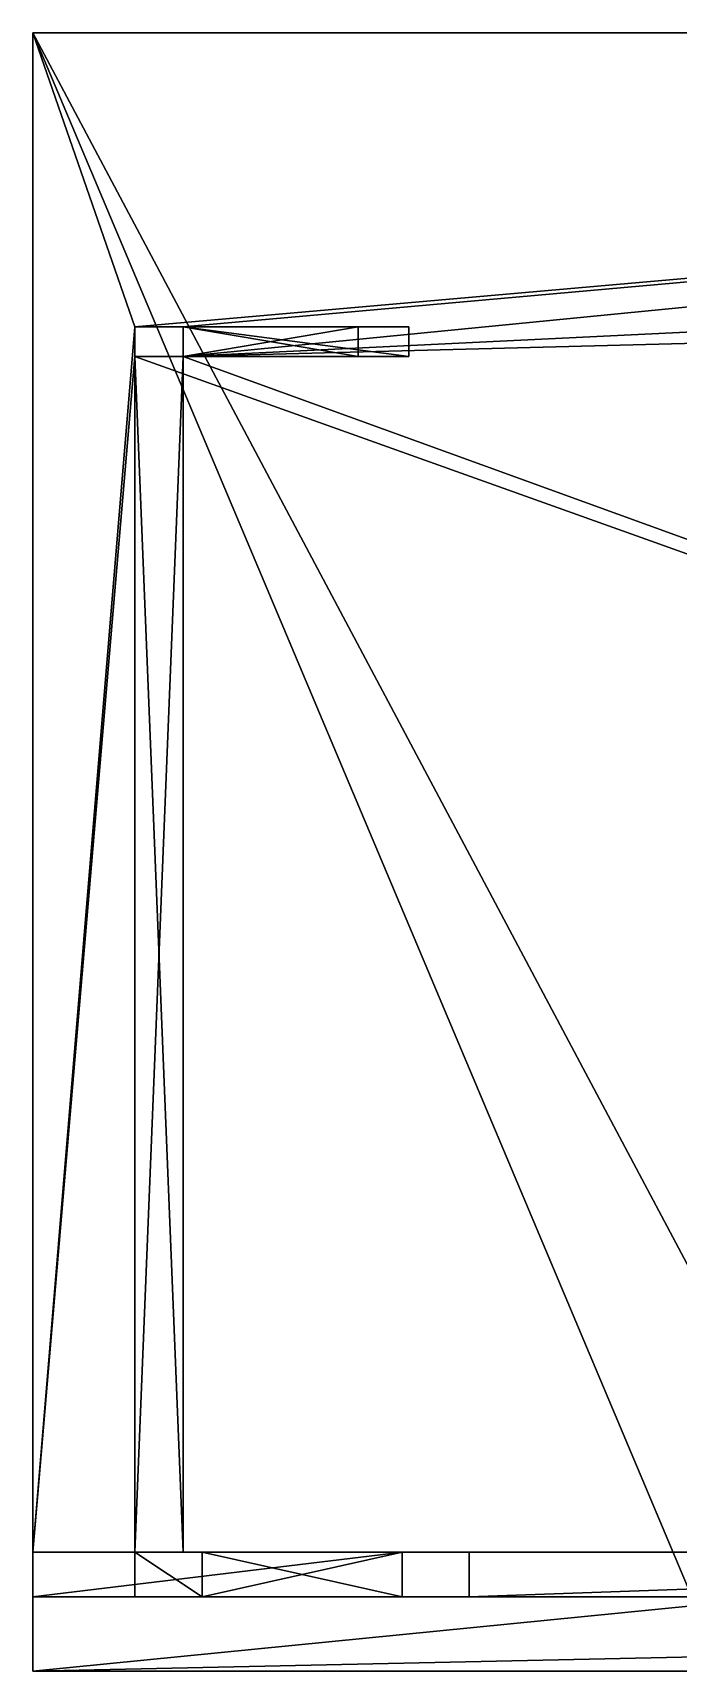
# Model space of a CAD drawing. Extents: x 0 to 264, y 0 to 125.
# Drawn here: x 0 to 49.4, y 0 to 125.5 of the extents above; entities that cross this region are included whole.
import ezdxf

# ---------------------------------------------------------------- set-up
doc = ezdxf.new("R2010")
doc.units = 0
doc.header["$MEASUREMENT"] = 0
doc.layers.get('0').update_dxf_attribs({"color": 13, "linetype": 'CONTINUOUS'})

msp = doc.modelspace()

# ---------------------------------------------------------------- linework, layer by layer
at = {"color": 43}
for p, q in [((0, 125.5, -24.22), (0, 9.13, -4.69)), ((0, 125.5, -24.22), (264.04, 125.5, -24.22)), ((0, 125.5, -21.06), (264.04, 125.5, -21.06)), ((0, 0), (0, 125.5, -21.06)), ((0, 125.5, -21.06), (264.04, 125.5, -21.06)), ((0, 125.5, -24.22), (264.04, 125.5, -24.22)), ((0, 125.5, -21.06), (0, 125.5, -24.22)), ((0, 0), (0, 125.5, -21.06)), ((0, 125.5, -21.06), (0, 125.5, -24.22)), ((0, 125.5, -24.22), (0, 9.13, -4.69)), ((11.52, 102.98, -20.44), (7.83, 102.98, -20.44)), ((7.83, 102.98, -20.44), (7.83, 100.7, -20.06)), ((7.83, 102.98, -20.44), (7.83, 100.7, -20.06)), ((7.83, 102.98, -100.41), (7.83, 102.98, -20.44)), ((7.83, 102.98, -100.41), (7.83, 5.69, -100.41)), ((28.82, 102.98, -100.41), (7.83, 102.98, -100.41)), ((7.83, 102.98, -100.41), (7.83, 102.98, -20.44)), ((11.52, 102.98, -20.44), (7.83, 102.98, -20.44)), ((11.52, 102.98, -20.44), (11.52, 100.7, -20.06)), ((28.82, 102.98, -51.04), (11.52, 102.98, -51.04)), ((11.52, 102.98, -51.04), (11.52, 102.98, -20.44)), ((11.52, 102.98, -79.63), (24.92, 102.98, -79.63)), ((11.52, 102.98, -96.42), (11.52, 102.98, -79.63)), ((24.92, 102.98, -96.42), (11.52, 102.98, -96.42)), ((24.92, 102.98, -75.65), (11.52, 102.98, -75.65)), ((11.52, 102.98, -55.02), (24.92, 102.98, -55.02)), ((11.52, 102.98, -75.65), (11.52, 102.98, -55.02)), ((11.52, 102.98, -51.04), (11.52, 102.98, -20.44)), ((11.52, 102.98, -20.44), (11.52, 100.7, -20.06)), ((11.52, 100.7, -51.04), (11.52, 102.98, -51.04)), ((11.52, 102.98, -75.65), (11.52, 102.98, -55.02)), ((11.52, 102.98, -55.02), (11.52, 100.7, -55.02)), ((11.52, 100.7, -75.65), (11.52, 102.98, -75.65)), ((28.82, 102.98, -51.04), (11.52, 102.98, -51.04)), ((11.52, 100.7, -51.04), (11.52, 102.98, -51.04)), ((11.52, 102.98, -96.42), (11.52, 102.98, -79.63)), ((11.52, 102.98, -79.63), (11.52, 100.7, -79.63)), ((11.52, 100.7, -96.42), (11.52, 102.98, -96.42)), ((11.52, 102.98, -55.02), (11.52, 100.7, -55.02)), ((11.52, 102.98, -55.02), (24.92, 102.98, -55.02)), ((11.52, 102.98, -79.63), (11.52, 100.7, -79.63)), ((11.52, 102.98, -79.63), (24.92, 102.98, -79.63)), ((24.92, 102.98, -75.65), (11.52, 102.98, -75.65)), ((11.52, 100.7, -75.65), (11.52, 102.98, -75.65)), ((24.92, 102.98, -96.42), (11.52, 102.98, -96.42)), ((11.52, 100.7, -96.42), (11.52, 102.98, -96.42)), ((24.92, 102.98, -79.63), (24.92, 102.98, -96.42)), ((24.92, 102.98, -55.02), (24.92, 102.98, -75.65)), ((24.92, 102.98, -55.02), (24.92, 102.98, -75.65)), ((24.92, 102.98, -75.65), (24.92, 100.7, -75.65)), ((24.92, 100.7, -55.02), (24.92, 102.98, -55.02)), ((24.92, 102.98, -79.63), (24.92, 102.98, -96.42)), ((24.92, 102.98, -96.42), (24.92, 100.7, -96.42)), ((24.92, 100.7, -79.63), (24.92, 102.98, -79.63)), ((24.92, 100.7, -55.02), (24.92, 102.98, -55.02)), ((24.92, 100.7, -79.63), (24.92, 102.98, -79.63)), ((24.92, 102.98, -75.65), (24.92, 100.7, -75.65)), ((24.92, 102.98, -96.42), (24.92, 100.7, -96.42)), ((28.82, 102.98, -100.41), (28.82, 102.98, -51.04)), ((28.82, 102.98, -100.41), (28.82, 102.98, -51.04)), ((28.82, 100.7, -51.04), (28.82, 102.98, -51.04)), ((28.82, 100.7, -100.41), (28.82, 102.98, -100.41)), ((28.82, 100.7, -51.04), (28.82, 102.98, -51.04)), ((7.83, 100.7, -20.06), (11.52, 100.7, -20.06)), ((7.83, 100.7, -51.04), (7.83, 9.13, -51.04)), ((7.83, 100.7, -20.06), (7.83, 100.7, -51.04)), ((7.83, 100.7, -79.63), (7.83, 100.7, -96.42)), ((7.83, 9.13, -79.63), (7.83, 100.7, -79.63)), ((7.83, 100.7, -96.42), (7.83, 9.13, -96.42)), ((7.83, 9.13, -55.02), (7.83, 100.7, -55.02)), ((7.83, 100.7, -75.65), (7.83, 9.13, -75.65)), ((7.83, 100.7, -55.02), (7.83, 100.7, -75.65)), ((7.83, 9.13, -55.02), (7.83, 100.7, -55.02)), ((11.52, 100.7, -55.02), (7.83, 100.7, -55.02)), ((7.83, 100.7, -75.65), (11.52, 100.7, -75.65)), ((7.83, 100.7, -75.65), (7.83, 9.13, -75.65)), ((7.83, 100.7, -96.42), (11.52, 100.7, -96.42)), ((7.83, 100.7, -96.42), (7.83, 9.13, -96.42)), ((7.83, 9.13, -79.63), (7.83, 100.7, -79.63)), ((11.52, 100.7, -79.63), (7.83, 100.7, -79.63)), ((7.83, 100.7, -51.04), (11.52, 100.7, -51.04)), ((7.83, 100.7, -51.04), (7.83, 9.13, -51.04)), ((7.83, 100.7, -20.06), (11.52, 100.7, -20.06)), ((7.83, 100.7, -20.06), (7.83, 100.7, -51.04)), ((7.83, 100.7, -51.04), (11.52, 100.7, -51.04)), ((11.52, 100.7, -55.02), (7.83, 100.7, -55.02)), ((7.83, 100.7, -55.02), (7.83, 100.7, -75.65)), ((7.83, 100.7, -75.65), (11.52, 100.7, -75.65)), ((11.52, 100.7, -79.63), (7.83, 100.7, -79.63)), ((7.83, 100.7, -79.63), (7.83, 100.7, -96.42)), ((7.83, 100.7, -96.42), (11.52, 100.7, -96.42)), ((11.52, 100.7, -51.04), (11.52, 100.7, -55.02)), ((11.52, 9.13, -51.04), (11.52, 100.7, -51.04)), ((11.52, 100.7, -55.02), (11.52, 9.13, -55.02)), ((11.52, 100.7, -75.65), (11.52, 100.7, -79.63)), ((11.52, 9.13, -75.65), (11.52, 100.7, -75.65)), ((11.52, 100.7, -79.63), (11.52, 9.13, -79.63)), ((11.52, 100.7, -96.42), (11.52, 100.7, -100.41)), ((11.52, 9.13, -96.42), (11.52, 100.7, -96.42)), ((11.52, 9.13, -100.41), (11.52, 100.7, -100.41)), ((11.52, 100.7, -75.65), (24.92, 100.7, -75.65)), ((11.52, 100.7, -75.65), (11.52, 100.7, -79.63)), ((11.52, 100.7, -79.63), (24.92, 100.7, -79.63)), ((11.52, 100.7, -96.42), (24.92, 100.7, -96.42)), ((11.52, 100.7, -96.42), (11.52, 100.7, -100.41)), ((11.52, 100.7, -100.41), (28.82, 100.7, -100.41)), ((11.52, 100.7, -51.04), (28.82, 100.7, -51.04)), ((11.52, 100.7, -51.04), (11.52, 100.7, -55.02)), ((11.52, 100.7, -55.02), (24.92, 100.7, -55.02)), ((11.52, 100.7, -55.02), (11.52, 9.13, -55.02)), ((11.52, 9.13, -75.65), (11.52, 100.7, -75.65)), ((11.52, 9.13, -96.42), (11.52, 100.7, -96.42)), ((11.52, 100.7, -79.63), (11.52, 9.13, -79.63)), ((11.52, 9.13, -51.04), (11.52, 100.7, -51.04)), ((11.52, 100.7, -20.06), (11.52, 100.7, -51.04)), ((11.52, 100.7, -55.02), (11.52, 100.7, -75.65)), ((11.52, 100.7, -20.06), (11.52, 100.7, -51.04)), ((11.52, 100.7, -96.42), (11.52, 100.7, -79.63)), ((11.52, 100.7, -55.02), (11.52, 100.7, -75.65)), ((11.52, 100.7, -51.04), (28.82, 100.7, -51.04)), ((11.52, 100.7, -96.42), (11.52, 100.7, -79.63)), ((11.52, 100.7, -55.02), (24.92, 100.7, -55.02)), ((11.52, 100.7, -79.63), (24.92, 100.7, -79.63)), ((11.52, 100.7, -75.65), (24.92, 100.7, -75.65)), ((11.52, 100.7, -96.42), (24.92, 100.7, -96.42)), ((24.92, 100.7, -75.65), (24.92, 100.7, -55.02)), ((24.92, 100.7, -96.42), (24.92, 100.7, -79.63)), ((24.92, 100.7, -75.65), (24.92, 100.7, -55.02)), ((24.92, 100.7, -96.42), (24.92, 100.7, -79.63)), ((28.82, 100.7, -51.04), (28.82, 100.7, -100.41)), ((28.82, 100.7, -51.04), (28.82, 100.7, -100.41)), ((0, 9.13, -4.69), (264.04, 9.13, -4.69)), ((28.3, 9.13, -9.05), (0, 9.13, -9.05)), ((0, 9.13, -9.05), (0, 9.13, -4.69)), ((0, 9.13, -4.69), (264.04, 9.13, -4.69)), ((0, 9.13, -4.69), (0, 5.69, -4.12)), ((0, 5.69, -9.05), (0, 9.13, -9.05)), ((28.3, 9.13, -9.05), (0, 9.13, -9.05)), ((0, 9.13, -9.05), (0, 9.13, -4.69)), ((0, 5.69, -9.05), (0, 9.13, -9.05)), ((0, 9.13, -4.69), (0, 5.69, -4.12)), ((11.52, 9.13, -75.65), (7.83, 9.13, -75.65)), ((7.83, 9.13, -75.65), (7.83, 9.13, -55.02)), ((7.83, 9.13, -55.02), (11.52, 9.13, -55.02)), ((11.52, 9.13, -51.04), (7.83, 9.13, -51.04)), ((7.83, 9.13, -51.04), (7.83, 9.13, -37.78)), ((7.83, 9.13, -37.78), (12.97, 9.13, -37.78)), ((11.52, 9.13, -96.42), (7.83, 9.13, -96.42)), ((7.83, 9.13, -96.42), (7.83, 9.13, -79.63)), ((7.83, 9.13, -79.63), (11.52, 9.13, -79.63)), ((7.83, 9.13, -37.78), (7.83, 5.69, -37.78)), ((7.83, 9.13, -51.04), (7.83, 9.13, -37.78)), ((7.83, 9.13, -96.42), (7.83, 9.13, -79.63)), ((7.83, 9.13, -75.65), (7.83, 9.13, -55.02)), ((7.83, 9.13, -55.02), (11.52, 9.13, -55.02)), ((11.52, 9.13, -75.65), (7.83, 9.13, -75.65)), ((11.52, 9.13, -96.42), (7.83, 9.13, -96.42)), ((7.83, 9.13, -79.63), (11.52, 9.13, -79.63)), ((11.52, 9.13, -51.04), (7.83, 9.13, -51.04)), ((7.83, 9.13, -37.78), (12.97, 9.13, -37.78)), ((7.83, 9.13, -37.78), (7.83, 5.69, -37.78)), ((11.52, 9.13, -79.63), (11.52, 9.13, -75.65)), ((11.52, 9.13, -55.02), (11.52, 9.13, -51.04)), ((33.44, 9.13, -100.41), (11.52, 9.13, -100.41)), ((11.52, 9.13, -100.41), (11.52, 9.13, -96.42)), ((11.52, 9.13, -55.02), (11.52, 9.13, -51.04)), ((11.52, 9.13, -79.63), (11.52, 9.13, -75.65)), ((11.52, 9.13, -100.41), (11.52, 9.13, -96.42)), ((12.97, 9.13, -37.78), (12.97, 9.13, -51.04)), ((12.97, 9.13, -51.04), (28.3, 9.13, -51.04)), ((12.97, 9.13, -79.63), (12.97, 9.13, -96.42)), ((12.97, 9.13, -96.42), (28.3, 9.13, -96.42)), ((28.3, 9.13, -79.63), (12.97, 9.13, -79.63)), ((12.97, 9.13, -55.02), (12.97, 9.13, -75.65)), ((12.97, 9.13, -75.65), (28.3, 9.13, -75.65)), ((28.3, 9.13, -55.02), (12.97, 9.13, -55.02)), ((12.97, 9.13, -55.02), (12.97, 9.13, -75.65)), ((12.97, 5.69, -55.02), (12.97, 9.13, -55.02)), ((12.97, 9.13, -75.65), (12.97, 5.69, -75.65)), ((12.97, 9.13, -79.63), (12.97, 9.13, -96.42)), ((12.97, 5.69, -79.63), (12.97, 9.13, -79.63)), ((12.97, 9.13, -96.42), (12.97, 5.69, -96.42)), ((12.97, 5.69, -79.63), (12.97, 9.13, -79.63)), ((28.3, 9.13, -79.63), (12.97, 9.13, -79.63)), ((12.97, 9.13, -75.65), (28.3, 9.13, -75.65)), ((12.97, 9.13, -75.65), (12.97, 5.69, -75.65)), ((12.97, 9.13, -51.04), (28.3, 9.13, -51.04)), ((12.97, 9.13, -51.04), (12.97, 5.69, -51.04)), ((12.97, 5.69, -55.02), (12.97, 9.13, -55.02)), ((28.3, 9.13, -55.02), (12.97, 9.13, -55.02)), ((12.97, 9.13, -96.42), (28.3, 9.13, -96.42)), ((12.97, 9.13, -96.42), (12.97, 5.69, -96.42)), ((12.97, 9.13, -37.78), (12.97, 9.13, -51.04)), ((12.97, 5.69, -37.78), (12.97, 9.13, -37.78)), ((12.97, 9.13, -51.04), (12.97, 5.69, -51.04)), ((12.97, 5.69, -37.78), (12.97, 9.13, -37.78)), ((28.3, 9.13, -51.04), (28.3, 9.13, -9.05)), ((28.3, 9.13, -96.42), (28.3, 9.13, -79.63)), ((28.3, 9.13, -75.65), (28.3, 9.13, -55.02)), ((28.3, 9.13, -51.04), (28.3, 9.13, -9.05)), ((28.3, 5.69, -51.04), (28.3, 9.13, -51.04)), ((28.3, 9.13, -9.05), (28.3, 5.69, -9.05)), ((28.3, 9.13, -9.05), (28.3, 5.69, -9.05)), ((28.3, 9.13, -75.65), (28.3, 9.13, -55.02)), ((28.3, 9.13, -75.65), (28.3, 5.69, -75.65)), ((28.3, 5.69, -55.02), (28.3, 9.13, -55.02)), ((28.3, 9.13, -96.42), (28.3, 9.13, -79.63)), ((28.3, 5.69, -96.42), (28.3, 9.13, -96.42)), ((28.3, 9.13, -79.63), (28.3, 5.69, -79.63)), ((28.3, 9.13, -79.63), (28.3, 5.69, -79.63)), ((28.3, 9.13, -75.65), (28.3, 5.69, -75.65)), ((28.3, 5.69, -51.04), (28.3, 9.13, -51.04)), ((28.3, 5.69, -55.02), (28.3, 9.13, -55.02)), ((28.3, 5.69, -96.42), (28.3, 9.13, -96.42)), ((130.29, 9.13, -9.05), (33.44, 9.13, -9.05)), ((33.44, 9.13, -9.05), (33.44, 9.13, -100.41)), ((33.44, 9.13, -9.05), (33.44, 5.69, -9.05)), ((130.29, 9.13, -9.05), (33.44, 9.13, -9.05)), ((33.44, 9.13, -9.05), (33.44, 9.13, -100.41)), ((33.44, 9.13, -9.05), (33.44, 5.69, -9.05)), ((33.44, 5.69, -100.41), (33.44, 9.13, -100.41)), ((264.04, 5.69, -4.12), (0, 5.69, -4.12)), ((0, 5.69, -4.12), (0, 5.69, -9.05)), ((0, 5.69, -9.05), (28.3, 5.69, -9.05)), ((0, 5.69, -4.12), (0, 0, -3.16)), ((264.04, 5.69, -4.12), (0, 5.69, -4.12)), ((0, 5.69, -4.12), (0, 0, -3.16)), ((0, 5.69, -9.05), (28.3, 5.69, -9.05)), ((0, 5.69, -4.12), (0, 5.69, -9.05)), ((12.97, 5.69, -37.78), (7.83, 5.69, -37.78)), ((7.83, 5.69, -37.78), (7.83, 5.69, -100.41)), ((7.83, 5.69, -100.41), (33.44, 5.69, -100.41)), ((7.83, 5.69, -37.78), (7.83, 5.69, -100.41)), ((12.97, 5.69, -37.78), (7.83, 5.69, -37.78)), ((28.3, 5.69, -51.04), (12.97, 5.69, -51.04)), ((12.97, 5.69, -51.04), (12.97, 5.69, -37.78)), ((12.97, 5.69, -75.65), (12.97, 5.69, -55.02)), ((12.97, 5.69, -55.02), (28.3, 5.69, -55.02)), ((28.3, 5.69, -75.65), (12.97, 5.69, -75.65)), ((12.97, 5.69, -96.42), (12.97, 5.69, -79.63)), ((12.97, 5.69, -79.63), (28.3, 5.69, -79.63)), ((28.3, 5.69, -96.42), (12.97, 5.69, -96.42)), ((12.97, 5.69, -75.65), (12.97, 5.69, -55.02)), ((12.97, 5.69, -96.42), (12.97, 5.69, -79.63)), ((12.97, 5.69, -79.63), (28.3, 5.69, -79.63)), ((28.3, 5.69, -75.65), (12.97, 5.69, -75.65)), ((28.3, 5.69, -51.04), (12.97, 5.69, -51.04)), ((12.97, 5.69, -55.02), (28.3, 5.69, -55.02)), ((28.3, 5.69, -96.42), (12.97, 5.69, -96.42)), ((12.97, 5.69, -51.04), (12.97, 5.69, -37.78)), ((28.3, 5.69, -9.05), (28.3, 5.69, -51.04)), ((28.3, 5.69, -55.02), (28.3, 5.69, -75.65)), ((28.3, 5.69, -79.63), (28.3, 5.69, -96.42)), ((28.3, 5.69, -9.05), (28.3, 5.69, -51.04)), ((28.3, 5.69, -55.02), (28.3, 5.69, -75.65)), ((28.3, 5.69, -79.63), (28.3, 5.69, -96.42)), ((33.44, 5.69, -100.41), (33.44, 5.69, -9.05)), ((33.44, 5.69, -9.05), (130.29, 5.69, -9.05)), ((33.44, 5.69, -9.05), (130.29, 5.69, -9.05)), ((33.44, 5.69, -100.41), (33.44, 5.69, -9.05)), ((264.04, 0), (0, 0)), ((264.04, 0, -3.16), (0, 0, -3.16)), ((264.04, 0), (0, 0)), ((0, 0, -3.16), (0, 0)), ((264.04, 0, -3.16), (0, 0, -3.16)), ((0, 0, -3.16), (0, 0))]:
    msp.add_line(p, q, dxfattribs=at)

# ---------------------------------------------------------------- meshes
at = {"color": 9}
mesh = msp.add_polyface(dxfattribs=at)
corners = [(0, 125.5, -24.22), (7.83, 102.98, -20.44), (0, 9.13, -4.69), (264.04, 125.5, -24.22), (11.52, 102.98, -20.44), (11.52, 100.7, -20.06), (135.6, 106.69, -21.06), (139.28, 106.69, -21.06), (139.28, 103.93, -20.6), (231.19, 106.69, -21.06), (234.87, 106.69, -21.06), (234.87, 103.93, -20.6), (7.83, 100.7, -20.06), (264.04, 9.13, -4.69), (135.6, 103.93, -20.6), (231.19, 103.93, -20.6)]
mesh.append_faces([[corners[k] for k in face] for face in [(0, 1, 2), (1, 3, 4), (4, 3, 5), (6, 3, 7), (7, 3, 8), (9, 3, 10), (10, 3, 11), (2, 12, 13), (12, 2, 1), (14, 5, 6), (15, 8, 9), (13, 11, 3)]], dxfattribs={"vtx0": -1, "vtx1": -1, "color": 9})
mesh.append_faces([[corners[k] for k in face] for face in [(5, 3, 6), (8, 3, 9), (13, 5, 14), (13, 8, 15)]], dxfattribs={"vtx0": -1, "vtx1": -1, "vtx2": -1, "color": 9})
mesh.append_faces([[corners[k] for k in face] for face in [(1, 0, 3), (13, 12, 5), (13, 14, 8), (13, 15, 11)]], dxfattribs={"vtx0": -1, "vtx2": -1, "color": 9})
mesh = msp.add_polyface(dxfattribs=at)
corners = [(0, 0), (50.78, 5.03, -0.84), (0, 125.5, -21.06), (264.04, 0), (212.71, 5.03, -0.84), (212.71, 29.99, -5.03), (50.78, 29.99, -5.03), (264.04, 125.5, -21.06), (52.21, 29.99, -5.03), (211.27, 29.99, -5.03)]
mesh.append_faces([[corners[k] for k in face] for face in [(0, 1, 2), (1, 3, 4), (4, 3, 5), (2, 6, 7), (6, 2, 1), (7, 5, 3)]], dxfattribs={"vtx0": -1, "vtx1": -1, "color": 9})
mesh.append_faces([[corners[k] for k in face] for face in [(1, 0, 3), (7, 6, 8), (7, 8, 9), (7, 9, 5)]], dxfattribs={"vtx0": -1, "vtx2": -1, "color": 9})
mesh = msp.add_polyface(dxfattribs=at)
corners = [(0, 125.5, -21.06), (264.04, 125.5, -24.22), (0, 125.5, -24.22), (264.04, 125.5, -21.06)]
mesh.append_faces([[corners[k] for k in face] for face in [(0, 1, 2), (1, 0, 3)]], dxfattribs={"vtx0": -1, "color": 9})
mesh = msp.add_polyface(dxfattribs=at)
corners = [(0, 125.5, -21.06), (0, 0, -3.16), (0, 0), (0, 5.69, -4.12), (0, 9.13, -4.69), (0, 125.5, -24.22)]
mesh.append_faces([[corners[k] for k in face] for face in [(0, 1, 2), (4, 0, 5)]], dxfattribs={"vtx0": -1, "color": 9})
mesh.append_faces([[corners[k] for k in face] for face in [(1, 0, 3), (3, 0, 4)]], dxfattribs={"vtx0": -1, "vtx1": -1, "color": 9})
at = {"color": 43}
mesh = msp.add_polyface(dxfattribs=at)
corners = [(7.83, 102.98, -20.44), (7.83, 100.7, -51.04), (7.83, 100.7, -20.06), (7.83, 100.7, -55.02), (7.83, 100.7, -75.65), (7.83, 100.7, -79.63), (7.83, 100.7, -96.42), (7.83, 9.13, -37.78), (7.83, 5.69, -100.41), (7.83, 5.69, -37.78), (7.83, 9.13, -96.42), (7.83, 102.98, -100.41), (7.83, 9.13, -51.04), (7.83, 9.13, -55.02), (7.83, 9.13, -75.65), (7.83, 9.13, -79.63)]
mesh.append_faces([[corners[k] for k in face] for face in [(0, 1, 2), (7, 8, 9)]], dxfattribs={"vtx0": -1, "color": 43})
mesh.append_faces([[corners[k] for k in face] for face in [(3, 0, 4), (5, 0, 6), (8, 10, 11), (10, 14, 15), (11, 6, 0), (4, 15, 14), (15, 4, 5), (1, 13, 12), (13, 1, 3)]], dxfattribs={"vtx0": -1, "vtx1": -1, "color": 43})
mesh.append_faces([[corners[k] for k in face] for face in [(1, 0, 3), (4, 0, 5), (8, 7, 10), (10, 12, 13)]], dxfattribs={"vtx0": -1, "vtx1": -1, "vtx2": -1, "color": 43})
mesh.append_faces([[corners[k] for k in face] for face in [(10, 7, 12), (10, 13, 14), (11, 10, 6)]], dxfattribs={"vtx0": -1, "vtx2": -1, "color": 43})
mesh = msp.add_polyface(dxfattribs=at)
corners = [(7.83, 102.98, -100.41), (11.52, 102.98, -96.42), (28.82, 102.98, -100.41), (7.83, 102.98, -20.44), (11.52, 102.98, -79.63), (11.52, 102.98, -75.65), (24.92, 102.98, -79.63), (11.52, 102.98, -55.02), (11.52, 102.98, -51.04), (24.92, 102.98, -55.02), (11.52, 102.98, -20.44), (24.92, 102.98, -96.42), (28.82, 102.98, -51.04), (24.92, 102.98, -75.65)]
mesh.append_faces([[corners[k] for k in face] for face in [(8, 3, 10)]], dxfattribs={"vtx0": -1, "color": 43})
mesh.append_faces([[corners[k] for k in face] for face in [(0, 1, 2), (1, 3, 4), (4, 5, 6), (5, 3, 7), (7, 8, 9), (2, 11, 12), (11, 2, 1), (13, 6, 5), (12, 9, 8)]], dxfattribs={"vtx0": -1, "vtx1": -1, "color": 43})
mesh.append_faces([[corners[k] for k in face] for face in [(4, 3, 5), (7, 3, 8), (12, 6, 13)]], dxfattribs={"vtx0": -1, "vtx1": -1, "vtx2": -1, "color": 43})
mesh.append_faces([[corners[k] for k in face] for face in [(1, 0, 3), (12, 11, 6), (12, 13, 9)]], dxfattribs={"vtx0": -1, "vtx2": -1, "color": 43})
mesh = msp.add_polyface(dxfattribs=at)
corners = [(11.52, 102.98, -51.04), (11.52, 100.7, -20.06), (11.52, 100.7, -51.04), (11.52, 102.98, -20.44)]
mesh.append_faces([[corners[k] for k in face] for face in [(0, 1, 2), (1, 0, 3)]], dxfattribs={"vtx0": -1, "color": 43})
mesh = msp.add_polyface(dxfattribs=at)
corners = [(11.52, 102.98, -75.65), (11.52, 100.7, -55.02), (11.52, 100.7, -75.65), (11.52, 102.98, -55.02)]
mesh.append_faces([[corners[k] for k in face] for face in [(0, 1, 2), (1, 0, 3)]], dxfattribs={"vtx0": -1, "color": 43})
mesh = msp.add_polyface(dxfattribs=at)
corners = [(28.82, 100.7, -51.04), (11.52, 102.98, -51.04), (11.52, 100.7, -51.04), (28.82, 102.98, -51.04)]
mesh.append_faces([[corners[k] for k in face] for face in [(0, 1, 2), (1, 0, 3)]], dxfattribs={"vtx0": -1, "color": 43})
mesh = msp.add_polyface(dxfattribs=at)
corners = [(11.52, 102.98, -96.42), (11.52, 100.7, -79.63), (11.52, 100.7, -96.42), (11.52, 102.98, -79.63)]
mesh.append_faces([[corners[k] for k in face] for face in [(0, 1, 2), (1, 0, 3)]], dxfattribs={"vtx0": -1, "color": 43})
mesh = msp.add_polyface(dxfattribs=at)
corners = [(24.92, 102.98, -55.02), (11.52, 100.7, -55.02), (11.52, 102.98, -55.02), (24.92, 100.7, -55.02)]
mesh.append_faces([[corners[k] for k in face] for face in [(0, 1, 2), (1, 0, 3)]], dxfattribs={"vtx0": -1, "color": 43})
mesh = msp.add_polyface(dxfattribs=at)
corners = [(24.92, 102.98, -79.63), (11.52, 100.7, -79.63), (11.52, 102.98, -79.63), (24.92, 100.7, -79.63)]
mesh.append_faces([[corners[k] for k in face] for face in [(0, 1, 2), (1, 0, 3)]], dxfattribs={"vtx0": -1, "color": 43})
mesh = msp.add_polyface(dxfattribs=at)
corners = [(24.92, 100.7, -75.65), (11.52, 102.98, -75.65), (11.52, 100.7, -75.65), (24.92, 102.98, -75.65)]
mesh.append_faces([[corners[k] for k in face] for face in [(0, 1, 2), (1, 0, 3)]], dxfattribs={"vtx0": -1, "color": 43})
mesh = msp.add_polyface(dxfattribs=at)
corners = [(24.92, 100.7, -96.42), (11.52, 102.98, -96.42), (11.52, 100.7, -96.42), (24.92, 102.98, -96.42)]
mesh.append_faces([[corners[k] for k in face] for face in [(0, 1, 2), (1, 0, 3)]], dxfattribs={"vtx0": -1, "color": 43})
mesh = msp.add_polyface(dxfattribs=at)
corners = [(24.92, 102.98, -55.02), (24.92, 100.7, -75.65), (24.92, 100.7, -55.02), (24.92, 102.98, -75.65)]
mesh.append_faces([[corners[k] for k in face] for face in [(0, 1, 2), (1, 0, 3)]], dxfattribs={"vtx0": -1, "color": 43})
mesh = msp.add_polyface(dxfattribs=at)
corners = [(24.92, 102.98, -79.63), (24.92, 100.7, -96.42), (24.92, 100.7, -79.63), (24.92, 102.98, -96.42)]
mesh.append_faces([[corners[k] for k in face] for face in [(0, 1, 2), (1, 0, 3)]], dxfattribs={"vtx0": -1, "color": 43})
mesh = msp.add_polyface(dxfattribs=at)
corners = [(28.82, 102.98, -100.41), (28.82, 100.7, -51.04), (28.82, 100.7, -100.41), (28.82, 102.98, -51.04)]
mesh.append_faces([[corners[k] for k in face] for face in [(0, 1, 2), (1, 0, 3)]], dxfattribs={"vtx0": -1, "color": 43})
mesh = msp.add_polyface(dxfattribs=at)
corners = [(11.52, 100.7, -55.02), (7.83, 9.13, -55.02), (7.83, 100.7, -55.02), (11.52, 9.13, -55.02)]
mesh.append_faces([[corners[k] for k in face] for face in [(0, 1, 2), (1, 0, 3)]], dxfattribs={"vtx0": -1, "color": 43})
mesh = msp.add_polyface(dxfattribs=at)
corners = [(11.52, 9.13, -75.65), (7.83, 100.7, -75.65), (7.83, 9.13, -75.65), (11.52, 100.7, -75.65)]
mesh.append_faces([[corners[k] for k in face] for face in [(0, 1, 2), (1, 0, 3)]], dxfattribs={"vtx0": -1, "color": 43})
mesh = msp.add_polyface(dxfattribs=at)
corners = [(11.52, 9.13, -96.42), (7.83, 100.7, -96.42), (7.83, 9.13, -96.42), (11.52, 100.7, -96.42)]
mesh.append_faces([[corners[k] for k in face] for face in [(0, 1, 2), (1, 0, 3)]], dxfattribs={"vtx0": -1, "color": 43})
mesh = msp.add_polyface(dxfattribs=at)
corners = [(11.52, 100.7, -79.63), (7.83, 9.13, -79.63), (7.83, 100.7, -79.63), (11.52, 9.13, -79.63)]
mesh.append_faces([[corners[k] for k in face] for face in [(0, 1, 2), (1, 0, 3)]], dxfattribs={"vtx0": -1, "color": 43})
mesh = msp.add_polyface(dxfattribs=at)
corners = [(11.52, 9.13, -51.04), (7.83, 100.7, -51.04), (7.83, 9.13, -51.04), (11.52, 100.7, -51.04)]
mesh.append_faces([[corners[k] for k in face] for face in [(0, 1, 2), (1, 0, 3)]], dxfattribs={"vtx0": -1, "color": 43})
mesh = msp.add_polyface(dxfattribs=at)
corners = [(11.52, 100.7, -20.06), (7.83, 100.7, -51.04), (11.52, 100.7, -51.04), (7.83, 100.7, -20.06)]
mesh.append_faces([[corners[k] for k in face] for face in [(0, 1, 2), (1, 0, 3)]], dxfattribs={"vtx0": -1, "color": 43})
mesh = msp.add_polyface(dxfattribs=at)
corners = [(11.52, 100.7, -55.02), (7.83, 100.7, -75.65), (11.52, 100.7, -75.65), (7.83, 100.7, -55.02)]
mesh.append_faces([[corners[k] for k in face] for face in [(0, 1, 2), (1, 0, 3)]], dxfattribs={"vtx0": -1, "color": 43})
mesh = msp.add_polyface(dxfattribs=at)
corners = [(11.52, 100.7, -79.63), (7.83, 100.7, -96.42), (11.52, 100.7, -96.42), (7.83, 100.7, -79.63)]
mesh.append_faces([[corners[k] for k in face] for face in [(0, 1, 2), (1, 0, 3)]], dxfattribs={"vtx0": -1, "color": 43})
mesh = msp.add_polyface(dxfattribs=at)
corners = [(11.52, 100.7, -55.02), (11.52, 9.13, -51.04), (11.52, 9.13, -55.02), (11.52, 100.7, -51.04)]
mesh.append_faces([[corners[k] for k in face] for face in [(0, 1, 2), (1, 0, 3)]], dxfattribs={"vtx0": -1, "color": 43})
mesh = msp.add_polyface(dxfattribs=at)
corners = [(11.52, 100.7, -79.63), (11.52, 9.13, -75.65), (11.52, 9.13, -79.63), (11.52, 100.7, -75.65)]
mesh.append_faces([[corners[k] for k in face] for face in [(0, 1, 2), (1, 0, 3)]], dxfattribs={"vtx0": -1, "color": 43})
mesh = msp.add_polyface(dxfattribs=at)
corners = [(11.52, 100.7, -100.41), (11.52, 9.13, -96.42), (11.52, 9.13, -100.41), (11.52, 100.7, -96.42)]
mesh.append_faces([[corners[k] for k in face] for face in [(0, 1, 2), (1, 0, 3)]], dxfattribs={"vtx0": -1, "color": 43})
mesh = msp.add_polyface(dxfattribs=at)
corners = [(28.82, 100.7, -100.41), (24.92, 100.7, -96.42), (11.52, 100.7, -100.41), (28.82, 100.7, -51.04), (24.92, 100.7, -79.63), (24.92, 100.7, -75.65), (11.52, 100.7, -79.63), (24.92, 100.7, -55.02), (11.52, 100.7, -55.02), (11.52, 100.7, -51.04), (11.52, 100.7, -75.65), (11.52, 100.7, -96.42)]
mesh.append_faces([[corners[k] for k in face] for face in [(8, 3, 9)]], dxfattribs={"vtx0": -1, "color": 43})
mesh.append_faces([[corners[k] for k in face] for face in [(0, 1, 2), (1, 3, 4), (4, 5, 6), (5, 3, 7), (7, 3, 8)]], dxfattribs={"vtx0": -1, "vtx1": -1, "color": 43})
mesh.append_faces([[corners[k] for k in face] for face in [(4, 3, 5)]], dxfattribs={"vtx0": -1, "vtx1": -1, "vtx2": -1, "color": 43})
mesh.append_faces([[corners[k] for k in face] for face in [(1, 0, 3)]], dxfattribs={"vtx0": -1, "vtx2": -1, "color": 43})
mesh.append_faces([[corners[k] for k in face] for face in [(10, 6, 5), (11, 2, 1)]], dxfattribs={"vtx1": -1, "color": 43})
mesh = msp.add_polyface(dxfattribs=at)
corners = [(7.83, 9.13, -79.63), (11.52, 9.13, -96.42), (7.83, 9.13, -96.42), (12.97, 9.13, -96.42), (12.97, 9.13, -79.63), (11.52, 9.13, -79.63), (11.52, 9.13, -75.65), (28.3, 9.13, -79.63), (231.53, 9.13, -9.05), (234.87, 9.13, -62.05), (231.53, 9.13, -62.05), (7.83, 9.13, -55.02), (7.83, 9.13, -75.65), (12.97, 9.13, -75.65), (12.97, 9.13, -55.02), (11.52, 9.13, -55.02), (11.52, 9.13, -51.04), (28.3, 9.13, -55.02), (7.83, 9.13, -37.78), (7.83, 9.13, -51.04), (12.97, 9.13, -51.04), (12.97, 9.13, -37.78), (0, 9.13, -4.69), (28.3, 9.13, -9.05), (0, 9.13, -9.05), (33.44, 9.13, -9.05), (130.29, 9.13, -9.05), (135.43, 9.13, -9.05), (236.67, 9.13, -9.05), (264.04, 9.13, -9.05), (264.04, 9.13, -4.69), (236.67, 9.13, -95.96), (234.87, 9.13, -95.96), (135.43, 9.13, -62.05), (130.29, 9.13, -62.05), (33.44, 9.13, -100.41), (11.52, 9.13, -100.41), (28.3, 9.13, -96.42), (28.3, 9.13, -75.65), (28.3, 9.13, -51.04)]
mesh.append_faces([[corners[k] for k in face] for face in [(0, 1, 2), (8, 9, 10), (11, 6, 12), (18, 16, 19), (20, 18, 21), (22, 23, 24), (29, 22, 30), (9, 31, 32), (26, 33, 34), (1, 35, 36)]], dxfattribs={"vtx0": -1, "color": 43})
mesh.append_faces([[corners[k] for k in face] for face in [(3, 0, 4), (4, 6, 7), (13, 11, 14), (14, 16, 17), (25, 22, 26), (27, 22, 8), (28, 22, 29), (31, 9, 28), (33, 26, 27), (35, 37, 25), (37, 1, 3), (38, 6, 13), (39, 16, 20)]], dxfattribs={"vtx0": -1, "vtx1": -1, "color": 43})
mesh.append_faces([[corners[k] for k in face] for face in [(1, 0, 3), (6, 11, 13), (16, 18, 20), (23, 22, 25), (26, 22, 27), (8, 22, 28), (28, 9, 8), (35, 1, 37), (25, 7, 38), (38, 7, 6), (25, 17, 39), (39, 17, 16)]], dxfattribs={"vtx0": -1, "vtx1": -1, "vtx2": -1, "color": 43})
mesh.append_faces([[corners[k] for k in face] for face in [(4, 0, 5), (4, 5, 6), (14, 11, 15), (14, 15, 16), (25, 37, 7), (25, 38, 17), (25, 39, 23)]], dxfattribs={"vtx0": -1, "vtx2": -1, "color": 43})
mesh = msp.add_polyface(dxfattribs=at)
corners = [(28.3, 9.13, -9.05), (0, 5.69, -9.05), (0, 9.13, -9.05), (28.3, 5.69, -9.05)]
mesh.append_faces([[corners[k] for k in face] for face in [(0, 1, 2), (1, 0, 3)]], dxfattribs={"vtx0": -1, "color": 43})
mesh = msp.add_polyface(dxfattribs=at)
corners = [(0, 9.13, -4.69), (0, 5.69, -9.05), (0, 5.69, -4.12), (0, 9.13, -9.05)]
mesh.append_faces([[corners[k] for k in face] for face in [(0, 1, 2), (1, 0, 3)]], dxfattribs={"vtx0": -1, "color": 43})
mesh = msp.add_polyface(dxfattribs=at)
corners = [(12.97, 5.69, -37.78), (7.83, 9.13, -37.78), (7.83, 5.69, -37.78), (12.97, 9.13, -37.78)]
mesh.append_faces([[corners[k] for k in face] for face in [(0, 1, 2), (1, 0, 3)]], dxfattribs={"vtx0": -1, "color": 43})
mesh = msp.add_polyface(dxfattribs=at)
corners = [(12.97, 9.13, -75.65), (12.97, 5.69, -55.02), (12.97, 5.69, -75.65), (12.97, 9.13, -55.02)]
mesh.append_faces([[corners[k] for k in face] for face in [(0, 1, 2), (1, 0, 3)]], dxfattribs={"vtx0": -1, "color": 43})
mesh = msp.add_polyface(dxfattribs=at)
corners = [(12.97, 9.13, -96.42), (12.97, 5.69, -79.63), (12.97, 5.69, -96.42), (12.97, 9.13, -79.63)]
mesh.append_faces([[corners[k] for k in face] for face in [(0, 1, 2), (1, 0, 3)]], dxfattribs={"vtx0": -1, "color": 43})
mesh = msp.add_polyface(dxfattribs=at)
corners = [(28.3, 9.13, -79.63), (12.97, 5.69, -79.63), (12.97, 9.13, -79.63), (28.3, 5.69, -79.63)]
mesh.append_faces([[corners[k] for k in face] for face in [(0, 1, 2), (1, 0, 3)]], dxfattribs={"vtx0": -1, "color": 43})
mesh = msp.add_polyface(dxfattribs=at)
corners = [(28.3, 5.69, -75.65), (12.97, 9.13, -75.65), (12.97, 5.69, -75.65), (28.3, 9.13, -75.65)]
mesh.append_faces([[corners[k] for k in face] for face in [(0, 1, 2), (1, 0, 3)]], dxfattribs={"vtx0": -1, "color": 43})
mesh = msp.add_polyface(dxfattribs=at)
corners = [(28.3, 5.69, -51.04), (12.97, 9.13, -51.04), (12.97, 5.69, -51.04), (28.3, 9.13, -51.04)]
mesh.append_faces([[corners[k] for k in face] for face in [(0, 1, 2), (1, 0, 3)]], dxfattribs={"vtx0": -1, "color": 43})
mesh = msp.add_polyface(dxfattribs=at)
corners = [(28.3, 9.13, -55.02), (12.97, 5.69, -55.02), (12.97, 9.13, -55.02), (28.3, 5.69, -55.02)]
mesh.append_faces([[corners[k] for k in face] for face in [(0, 1, 2), (1, 0, 3)]], dxfattribs={"vtx0": -1, "color": 43})
mesh = msp.add_polyface(dxfattribs=at)
corners = [(28.3, 5.69, -96.42), (12.97, 9.13, -96.42), (12.97, 5.69, -96.42), (28.3, 9.13, -96.42)]
mesh.append_faces([[corners[k] for k in face] for face in [(0, 1, 2), (1, 0, 3)]], dxfattribs={"vtx0": -1, "color": 43})
mesh = msp.add_polyface(dxfattribs=at)
corners = [(12.97, 9.13, -51.04), (12.97, 5.69, -37.78), (12.97, 5.69, -51.04), (12.97, 9.13, -37.78)]
mesh.append_faces([[corners[k] for k in face] for face in [(0, 1, 2), (1, 0, 3)]], dxfattribs={"vtx0": -1, "color": 43})
mesh = msp.add_polyface(dxfattribs=at)
corners = [(28.3, 9.13, -9.05), (28.3, 5.69, -51.04), (28.3, 5.69, -9.05), (28.3, 9.13, -51.04)]
mesh.append_faces([[corners[k] for k in face] for face in [(0, 1, 2), (1, 0, 3)]], dxfattribs={"vtx0": -1, "color": 43})
mesh = msp.add_polyface(dxfattribs=at)
corners = [(28.3, 9.13, -55.02), (28.3, 5.69, -75.65), (28.3, 5.69, -55.02), (28.3, 9.13, -75.65)]
mesh.append_faces([[corners[k] for k in face] for face in [(0, 1, 2), (1, 0, 3)]], dxfattribs={"vtx0": -1, "color": 43})
mesh = msp.add_polyface(dxfattribs=at)
corners = [(28.3, 9.13, -79.63), (28.3, 5.69, -96.42), (28.3, 5.69, -79.63), (28.3, 9.13, -96.42)]
mesh.append_faces([[corners[k] for k in face] for face in [(0, 1, 2), (1, 0, 3)]], dxfattribs={"vtx0": -1, "color": 43})
mesh = msp.add_polyface(dxfattribs=at)
corners = [(130.29, 9.13, -9.05), (33.44, 5.69, -9.05), (33.44, 9.13, -9.05), (130.29, 5.69, -9.05)]
mesh.append_faces([[corners[k] for k in face] for face in [(0, 1, 2), (1, 0, 3)]], dxfattribs={"vtx0": -1, "color": 43})
mesh = msp.add_polyface(dxfattribs=at)
corners = [(33.44, 9.13, -100.41), (33.44, 5.69, -9.05), (33.44, 5.69, -100.41), (33.44, 9.13, -9.05)]
mesh.append_faces([[corners[k] for k in face] for face in [(0, 1, 2), (1, 0, 3)]], dxfattribs={"vtx0": -1, "color": 43})
mesh = msp.add_polyface(dxfattribs=at)
corners = [(264.04, 5.69, -4.12), (236.67, 5.69, -9.05), (264.04, 5.69, -9.05), (231.53, 5.69, -9.05), (135.43, 5.69, -9.05), (130.29, 5.69, -9.05), (33.44, 5.69, -9.05), (28.3, 5.69, -9.05), (0, 5.69, -9.05), (0, 5.69, -4.12), (33.44, 5.69, -100.41), (28.3, 5.69, -96.42), (7.83, 5.69, -100.41), (28.3, 5.69, -79.63), (28.3, 5.69, -75.65), (12.97, 5.69, -79.63), (28.3, 5.69, -55.02), (28.3, 5.69, -51.04), (12.97, 5.69, -55.02), (130.29, 5.69, -95.96), (135.43, 5.69, -95.96), (231.53, 5.69, -95.96), (236.67, 5.69, -95.96), (12.97, 5.69, -96.42), (7.83, 5.69, -37.78), (12.97, 5.69, -75.65), (12.97, 5.69, -51.04), (12.97, 5.69, -37.78)]
mesh.append_faces([[corners[k] for k in face] for face in [(0, 1, 2), (8, 0, 9), (4, 19, 20), (1, 21, 22), (24, 26, 27)]], dxfattribs={"vtx0": -1, "color": 43})
mesh.append_faces([[corners[k] for k in face] for face in [(3, 0, 4), (5, 0, 6), (7, 0, 8), (10, 11, 12), (11, 6, 13), (13, 14, 15), (14, 6, 16), (16, 17, 18), (17, 6, 7), (19, 4, 5), (21, 1, 3), (12, 23, 24), (23, 12, 11), (25, 15, 14), (26, 18, 17)]], dxfattribs={"vtx0": -1, "vtx1": -1, "color": 43})
mesh.append_faces([[corners[k] for k in face] for face in [(1, 0, 3), (4, 0, 5), (6, 0, 7), (13, 6, 14), (16, 6, 17), (24, 15, 25), (24, 18, 26)]], dxfattribs={"vtx0": -1, "vtx1": -1, "vtx2": -1, "color": 43})
mesh.append_faces([[corners[k] for k in face] for face in [(11, 10, 6), (24, 23, 15), (24, 25, 18)]], dxfattribs={"vtx0": -1, "vtx2": -1, "color": 43})
mesh = msp.add_polyface(dxfattribs=at)
corners = [(264.04, 5.69, -4.12), (0, 0, -3.16), (0, 5.69, -4.12), (264.04, 0, -3.16)]
mesh.append_faces([[corners[k] for k in face] for face in [(0, 1, 2), (1, 0, 3)]], dxfattribs={"vtx0": -1, "color": 43})
at = {"color": 9}
mesh = msp.add_polyface(dxfattribs=at)
corners = [(264.04, 0), (0, 0, -3.16), (264.04, 0, -3.16), (0, 0)]
mesh.append_faces([[corners[k] for k in face] for face in [(0, 1, 2), (1, 0, 3)]], dxfattribs={"vtx0": -1, "color": 9})

doc.saveas('drawing.dxf')
